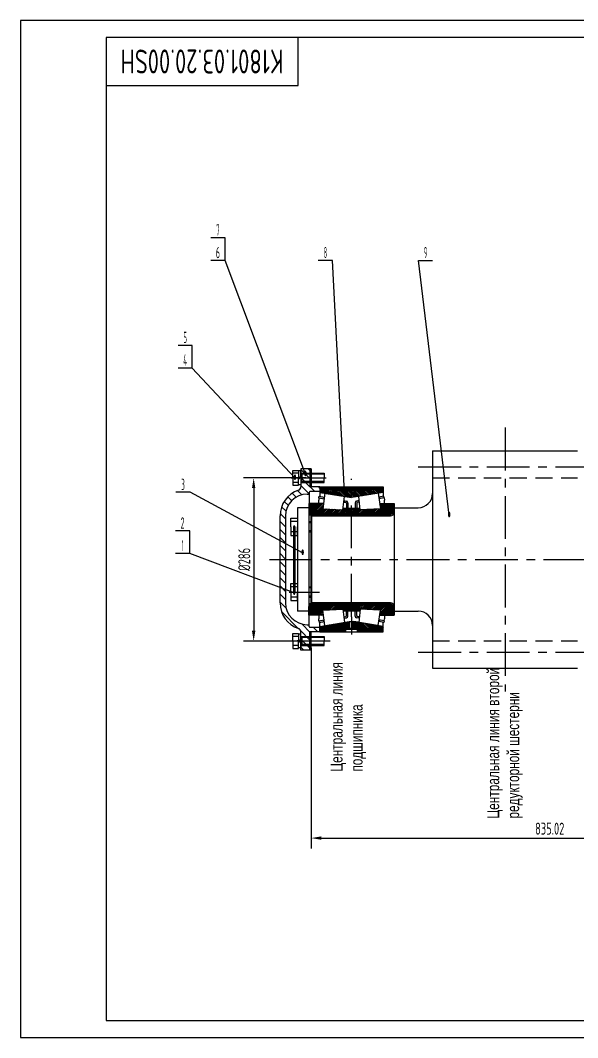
# Model space of a CAD drawing. Header units: millimetres. Extents: x 0 to 2520, y -69 to 1782.
# Drawn here: x 0 to 975, y 0 to 1782 of the extents above; entities that cross this region are included whole.
import ezdxf
from ezdxf.enums import TextEntityAlignment as Align

# ---------------------------------------------------------------- set-up
doc = ezdxf.new("R2010")
doc.units = ezdxf.units.MM
doc.header["$LTSCALE"] = 60
doc.linetypes.add('F', pattern=[0.75, 0.5, -0.25])
doc.linetypes.add('G', pattern=[2, 1.25, -0.25, 0.25, -0.25])
for name, color, linetype in [('01', 7, 'Continuous'), ('02', 1, 'Continuous'), ('04', 2, 'F'), ('05', 4, 'G'), ('08', 1, 'Continuous'), ('11', 3, 'Continuous')]:
    doc.layers.add(name, color=color, linetype=linetype)
doc.styles.get("Standard").update_dxf_attribs({"font": 'isocp', "width": 0.707, "bigfont": 'intecad.shx'})
doc.dimstyles.new('INTE', dxfattribs={"dimscale": 6, "dimtxt": 3.5, "dimasz": 3, "dimexe": 3, "dimexo": 0, "dimgap": 1, "dimtad": 1, "dimdec": 3, "dimdsep": 46, "dimtxsty": 'Standard', "dimcen": 0, "dimclrd": 1, "dimclre": 1, "dimclrt": 3, "dimadec": 3, "dimazin": 2, "dimtfac": 1, "dimtdec": 3, "dimtmove": 0, "dimatfit": 0, "dimfxl": 0, "dimarcsym": 0})

# ---------------------------------------------------------------- blocks, each defined once
blk = doc.blocks.new('*U4')
at = {"layer": '01'}
for p, q in [((-12.2, 4.1), (-12.2, 0)), ((0, 4.1), (-12.2, 4.1)), ((-12.2, 0), (0, 0)), ((0, 0), (-2.4, 4.1)), ((0, 4.1), (2.4, 0)), ((0, 4.1), (12.2, 4.1)), ((12.2, 0), (0, 0)), ((12.2, 4.1), (12.2, 0))]:
    blk.add_line(p, q, dxfattribs=at)
at = {"layer": '05'}
blk.add_line((0, 6.2), (0, -2.1), dxfattribs=at)
blk = doc.blocks.new('*D26')
at = {"layer": '08', "color": 1, "lineweight": -2}
for p, q in [((508.9, 682.6), (508.9, 331.6)), ((1343.9, 691.8), (1343.9, 331.6)), ((526.9, 349.6), (1325.9, 349.6))]:
    blk.add_line(p, q, dxfattribs=at)
at = {"layer": '08', "color": 1}
for points in [[(526.9, 352.6), (526.9, 346.6), (508.9, 349.6)], [(1325.9, 352.6), (1325.9, 346.6), (1343.9, 349.6)]]:
    blk.add_solid(points, dxfattribs=at)
at = {"layer": 'Defpoints', "color": 0}
for p in [(508.9, 682.6), (1343.9, 691.8), (1343.9, 349.6)]:
    blk.add_point(p, dxfattribs=at)
at = {"layer": '08', "color": 3, "insert": (926.4, 366.1), "char_height": 21, "attachment_point": 5}
blk.add_mtext('835.02', dxfattribs=at)
blk = doc.blocks.new('*D28')
at = {"layer": '08', "color": 1, "lineweight": -2}
for p, q in [((500.2, 980.6), (390.3, 980.6)), ((408.3, 962.6), (408.3, 712.8)), ((502.5, 694.8), (390.3, 694.8))]:
    blk.add_line(p, q, dxfattribs=at)
at = {"layer": '08', "color": 1}
for points in [[(405.3, 962.6), (411.3, 962.6), (408.3, 980.6)], [(405.3, 712.8), (411.3, 712.8), (408.3, 694.8)]]:
    blk.add_solid(points, dxfattribs=at)
at = {"layer": 'Defpoints', "color": 0}
for p in [(500.2, 980.6), (408.3, 694.8), (502.5, 694.8)]:
    blk.add_point(p, dxfattribs=at)
at = {"layer": '08', "color": 3, "insert": (391.8, 837.7), "char_height": 21, "attachment_point": 5, "rotation": 90}
blk.add_mtext('%%c286', dxfattribs=at)
blk = doc.blocks.new('*U39', base_point=(251.96, 168.31))
at = {"layer": '01'}
for p, q in [((251.96, 168.31), (251.96, 182.31)), ((195.96, 168.31), (251.96, 168.31))]:
    blk.add_line(p, q, dxfattribs=at)
blk = doc.blocks.new('*U40')
at = {"layer": '04'}
blk.add_blockref('*U39', (0, 0), dxfattribs=at)
blk = doc.blocks.new('*U41')
at = {"layer": '01'}
for points in [[(415, 292), (25, 292)], [(25, 292), (25, 5)], [(415, 5), (415, 292)], [(25, 5), (415, 5)]]:
    blk.add_lwpolyline(points, dxfattribs=at)
at = {"layer": '02'}
for points in [[(420, 297), (0, 297)], [(0, 297), (0, 0)], [(420, 0), (420, 297)], [(0, 0), (420, 0)]]:
    blk.add_lwpolyline(points, dxfattribs=at)

msp = doc.modelspace()

# ---------------------------------------------------------------- hatches: boundary and pattern name
at = {"layer": '02', "linetype": 'Continuous'}
h = msp.add_hatch(dxfattribs=at)
h.set_pattern_fill('_USER', color=1, scale=10, angle=135, style=0, pattern_type=0)
h.set_pattern_definition([(135, (-26.179, 98.108), (-7.07107, -7.07107), [])])
h.paths.add_polyline_path([(506.8867, 996.4658), (490.8867, 996.4658), (490.8867, 965.0671, -0.319998231), (486.5053, 958.922, 0.319998231), (454.4867, 914.0158), (454.4867, 837.7158), (463.9867, 837.7158), (463.9867, 914.0158, -0.414213562), (501.9867, 952.0158), (505.2867, 952.0158), (505.2867, 955.2158, -0.414213562), (506.7867, 956.7158), (523.9867, 956.7158), (523.9867, 964.6658), (506.8867, 964.6658)])
h.paths.add_polyline_path([(463.9867, 837.7158), (454.4867, 837.7158), (454.4867, 761.4158, 0.319998231), (486.5053, 716.5095, -0.319998231), (490.8867, 710.3644), (490.8867, 678.9658), (506.8867, 678.9658), (506.8867, 710.7658), (523.9867, 710.7658), (523.9867, 718.7158), (506.7867, 718.7158, -0.414213562), (505.2867, 720.2158), (505.2867, 723.4158), (501.9867, 723.4158, -0.414213562), (463.9867, 761.4158)])
h = msp.add_hatch(dxfattribs=at)
h.set_pattern_fill('_USER', color=1, scale=2, angle=135, style=0, pattern_type=0)
h.set_pattern_definition([(135, (-26.1794, 98.1076), (-1.4142136, -1.4142136), [])])
h.paths.add_polyline_path([(523.9867, 964.7133), (523.9867, 955.0571), (579.6642, 946.0285), (635.1017, 955.0571), (635.1017, 964.7133)])
h.paths.add_polyline_path([(523.9867, 720.3745), (523.9867, 710.7183), (569.526, 710.7183), (569.526, 715.6809), (575.6168, 717.4), (576.6642, 717.4), (576.6642, 728.7519), (575.6511, 728.7523)])
h.paths.add_polyline_path([(635.1017, 710.7183), (635.1017, 720.3745), (583.6774, 728.7495), (582.6642, 728.7498), (582.6642, 717.4), (583.7117, 717.4), (589.8025, 715.6809), (589.8025, 710.7183)])
h = msp.add_hatch(color=1, dxfattribs=at)
h.paths.add_polyline_path([(530.8349, 943.8962), (531.2414, 946.8693), (522.9723, 948.3004), (522.4887, 945.339)])
h.paths.add_polyline_path([(567.2845, 940.6006), (566.877, 938.0737), (569.4457, 937.6594, -0.368121241), (570.7068, 936.1785), (570.7068, 927.7392), (573.347, 927.7392), (573.347, 937.0228, 0.364624563), (570.8612, 939.9784)])
h = msp.add_hatch(color=1, dxfattribs=at)
h.paths.add_polyline_path([(628.4936, 943.8962), (628.0871, 946.8693), (636.3562, 948.3004), (636.8398, 945.339)])
h.paths.add_polyline_path([(592.044, 940.6006), (592.4515, 938.0737), (589.8828, 937.6594, 0.368121241), (588.6216, 936.1785), (588.6216, 927.7392), (585.9814, 927.7392), (585.9814, 937.0228, -0.364624563), (588.4673, 939.9784)])
h = msp.add_hatch(dxfattribs=at)
h.set_pattern_fill('_USER', color=1, scale=2, angle=45, style=0, pattern_type=0)
h.set_pattern_definition([(45, (144.1445, -289.6998), (-1.4142136, 1.4142136), [])])
h.paths.add_polyline_path([(529.2342, 926.5472), (530.521, 935.5008), (505.0542, 935.5008), (505.0542, 920.3158, 0.414213562), (511.4542, 913.9158), (575.2242, 913.9158), (575.2242, 927.7392), (564.9, 927.7392), (564.5694, 924.7156)])
h.paths.add_polyline_path([(647.8742, 913.9158, 0.414213562), (654.2742, 920.3158), (654.2742, 935.5008), (628.8075, 935.5008), (630.0943, 926.5472), (594.759, 924.7156), (594.4285, 927.7392), (584.1042, 927.7392), (584.1042, 913.9158)])
h.paths.add_polyline_path([(630.0943, 748.8843), (628.8075, 739.9308), (654.2742, 739.9308), (654.2742, 755.1158, 0.264739485), (641.6417, 761.5158), (584.1042, 761.5158), (584.1042, 747.6924), (594.4285, 747.6924), (594.759, 750.7159)])
h.paths.add_polyline_path([(564.5694, 750.7159), (564.9, 747.6924), (575.2242, 747.6924), (575.2242, 761.5158), (511.4542, 761.5158, 0.414213562), (505.0542, 755.1158), (505.0542, 739.9308), (530.521, 739.9308), (529.2342, 748.8843)])
h = msp.add_hatch(dxfattribs=at)
h.set_pattern_fill('_USER', color=1, scale=2, angle=135, style=0, pattern_type=0)
h.set_pattern_definition([(135, (144.1445, -289.6998), (-1.4142136, -1.4142136), [])])
h.paths.add_polyline_path([(584.1042, 927.7392), (575.2242, 927.7392), (575.2242, 913.9158), (584.1042, 913.9158)])
h.paths.add_polyline_path([(575.2242, 747.6924), (584.1042, 747.6924), (584.1042, 761.5158), (575.2242, 761.5158)])
h = msp.add_hatch(color=1, dxfattribs=at)
h.paths.add_polyline_path([(530.8349, 731.5354), (531.2414, 728.5622), (522.9723, 727.1312), (522.4887, 730.0925)])
h.paths.add_polyline_path([(567.2845, 734.831), (566.877, 737.3579), (569.4457, 737.7721, 0.368121241), (570.7068, 739.253), (570.7068, 747.6924), (573.347, 747.6924), (573.347, 738.4087, -0.364624563), (570.8612, 735.4531)])
h = msp.add_hatch(color=1, dxfattribs=at)
h.paths.add_polyline_path([(628.4936, 731.5354), (628.0871, 728.5622), (636.3562, 727.1312), (636.8398, 730.0925)])
h.paths.add_polyline_path([(592.044, 734.831), (592.4515, 737.3579), (589.8828, 737.7721, -0.368121241), (588.6216, 739.253), (588.6216, 747.6924), (585.9814, 747.6924), (585.9814, 738.4087, 0.364624563), (588.4673, 735.4531)])
at = {"layer": '05'}
h = msp.add_hatch(color=256, dxfattribs=at)
h.paths.add_polyline_path([(508.8867, 996.4658), (506.8867, 996.4658), (506.8867, 980.6158), (508.8867, 980.6158)])
h.paths.add_polyline_path([(508.8867, 980.6158), (506.8867, 980.6158), (506.8867, 964.6658), (508.8867, 964.6658)])
for points in [[(508.8867, 980.6158), (506.8867, 980.6158), (506.8867, 964.6658), (508.8867, 964.6658)], [(508.8867, 694.8158), (506.8867, 694.8158), (506.8867, 710.7658), (508.8867, 710.7658)]]:
    msp.add_hatch(color=256, dxfattribs=at).paths.add_polyline_path(points)
h = msp.add_hatch(color=256, dxfattribs=at)
h.paths.add_polyline_path([(508.8867, 678.9658), (506.8867, 678.9658), (506.8867, 694.8158), (508.8867, 694.8158)])
h.paths.add_polyline_path([(508.8867, 694.8158), (506.8867, 694.8158), (506.8867, 710.7658), (508.8867, 710.7658)])

# ---------------------------------------------------------------- linework, layer by layer
for p, q in [((721.2742, 1027.9658), (975.2742, 1027.9658)), ((721.2742, 1027.9658), (721.2742, 647.4658)), ((508.8867, 996.4658), (490.8867, 996.4658)), ((490.8867, 996.4658), (490.8867, 965.0671)), ((506.8867, 996.4658), (506.8867, 964.6658)), ((523.9867, 964.6658), (506.8867, 964.6658)), ((523.9867, 964.7133), (635.1017, 964.7133)), ((523.9867, 964.7133), (523.9867, 948.1248)), ((635.1017, 964.7133), (635.1017, 948.0833)), ((501.9867, 952.0158), (505.2867, 952.0158)), ((505.2867, 955.2158), (505.2867, 935.5008)), ((523.9867, 956.7158), (506.7867, 956.7158)), ((522.9723, 948.3004), (532.1326, 946.7151)), ((523.9867, 955.0571), (579.6642, 946.0285)), ((533.1295, 953.6517), (529.2342, 926.5472)), ((564.5694, 924.7156), (567.1216, 948.0624)), ((635.1017, 955.0571), (579.6642, 946.0285)), ((594.759, 924.7156), (592.2059, 948.071)), ((626.199, 953.6517), (630.0943, 926.5472)), ((636.3562, 948.3004), (627.1959, 946.7151)), ((505.0542, 928.1658), (485.0542, 928.1658)), ((485.0542, 928.1658), (485.0542, 747.2658)), ((505.0542, 935.5008), (505.0542, 755.1158)), ((530.521, 935.5008), (505.0542, 935.5008)), ((564.9, 927.7392), (594.4285, 927.7392)), ((566.0444, 938.2079), (569.4457, 937.6594)), ((566.3242, 940.7676), (570.8612, 939.9784)), ((567.2845, 940.6006), (566.877, 938.0737)), ((570.7068, 936.1785), (570.7068, 927.7392)), ((573.347, 937.0228), (573.347, 927.7392)), ((575.2242, 927.7392), (575.2242, 913.9158)), ((584.1042, 927.7392), (584.1042, 913.9158)), ((585.9814, 937.0228), (585.9814, 927.7392)), ((593.0043, 940.7676), (588.4673, 939.9784)), ((588.6216, 936.1785), (588.6216, 927.7392)), ((593.2841, 938.2079), (589.8828, 937.6594)), ((592.044, 940.6006), (592.4515, 938.0737)), ((628.8075, 935.5008), (654.2742, 935.5008)), ((654.2742, 935.5008), (654.2742, 739.9308)), ((654.2742, 928.2158), (696.2742, 928.2158)), ((654.2742, 928.2158), (654.2742, 747.2158)), ((454.4867, 761.4158), (454.4867, 914.0158)), ((463.9867, 914.0158), (463.9867, 761.4158)), ((509.7742, 913.9158), (508.2742, 913.0497)), ((508.2742, 913.0497), (508.2742, 762.3818)), ((509.7742, 913.9158), (647.7742, 913.9158)), ((509.7742, 913.9158), (509.7742, 761.5158)), ((647.8742, 913.9158), (511.2292, 913.9158)), ((529.2342, 926.5472), (564.5694, 924.7156)), ((630.0943, 926.5472), (594.759, 924.7156)), ((478.0542, 894.8658), (478.0542, 780.5658)), ((480.5542, 894.8658), (480.5542, 780.5658)), ((505.0542, 739.9308), (505.0542, 755.1158)), ((509.7742, 761.5158), (508.2742, 762.3818)), ((509.7742, 761.5158), (647.7742, 761.5158)), ((647.8742, 761.5158), (511.2292, 761.5158)), ((529.2342, 748.8843), (564.5694, 750.7159)), ((533.1295, 721.7798), (529.2342, 748.8843)), ((564.5694, 750.7159), (567.1216, 727.3692)), ((575.2242, 747.6924), (575.2242, 761.5158)), ((584.1042, 747.6924), (584.1042, 761.5158)), ((594.759, 750.7159), (592.2059, 727.3605)), ((630.0943, 748.8843), (594.759, 750.7159)), ((626.199, 721.7798), (630.0943, 748.8843)), ((505.0542, 747.2658), (485.0542, 747.2658)), ((530.521, 739.9308), (505.0542, 739.9308)), ((505.2867, 720.2158), (505.2867, 739.9308)), ((564.9, 747.6924), (594.4285, 747.6924)), ((566.0444, 737.2236), (569.4457, 737.7721)), ((566.3242, 734.6639), (570.8612, 735.4531)), ((567.2845, 734.831), (566.877, 737.3579)), ((570.7068, 739.253), (570.7068, 747.6924)), ((573.347, 738.4087), (573.347, 747.6924)), ((585.9814, 738.4087), (585.9814, 747.6924)), ((593.0043, 734.6639), (588.4673, 735.4531)), ((588.6216, 739.253), (588.6216, 747.6924)), ((593.2841, 737.2236), (589.8828, 737.7721)), ((592.044, 734.831), (592.4515, 737.3579)), ((628.8075, 739.9308), (654.2742, 739.9308)), ((654.2742, 747.2158), (696.2742, 747.2158)), ((501.9867, 723.4158), (505.2867, 723.4158)), ((523.9867, 718.7158), (506.7867, 718.7158)), ((522.9723, 727.1312), (532.1326, 728.7165)), ((523.9867, 720.3745), (575.6511, 728.7523)), ((523.9867, 710.7183), (523.9867, 727.3067)), ((569.526, 715.6809), (575.6168, 717.4)), ((569.526, 710.7658), (569.526, 715.6809)), ((569.526, 715.6809), (589.8025, 715.6809)), ((575.6168, 717.4), (583.7117, 717.4)), ((575.6511, 728.7523), (583.6774, 728.7495)), ((576.6642, 717.4), (576.6642, 728.7519)), ((582.6642, 717.4), (582.6642, 728.7498)), ((635.1017, 720.3745), (583.6774, 728.7495)), ((583.7117, 717.4), (589.8025, 715.6809)), ((589.8025, 710.7658), (589.8025, 715.6809)), ((636.3562, 727.1312), (627.1959, 728.7165)), ((635.1017, 710.7183), (635.1017, 727.3483)), ((490.8867, 678.9658), (490.8867, 710.3644)), ((490.8867, 678.9658), (490.8867, 710.3644)), ((506.8867, 678.9658), (506.8867, 710.7658)), ((523.9867, 710.7658), (506.8867, 710.7658)), ((506.8867, 678.9658), (506.8867, 710.7658)), ((523.9867, 710.7183), (635.1017, 710.7183)), ((523.9867, 710.7183), (635.1017, 710.7183)), ((523.9867, 710.7183), (635.1017, 710.7183)), ((508.8867, 678.9658), (490.8867, 678.9658)), ((721.2742, 647.4658), (975.2742, 647.4658))]:
    msp.add_line(p, q)
for centre, radius, start, end in [((484.3867, 965.0671), 6.5, 289.0216814, 0), ((501.9867, 914.0158), 47.5, 109.0216814, 180), ((501.9867, 914.0158), 38, 90, 180), ((506.7867, 955.2158), 1.5, 90, 180), ((696.2742, 953.2158), 25, 270, 0), ((569.2068, 936.1785), 1.5, 0, 80.8389319), ((570.347, 937.0228), 3, 0, 80.1323911), ((588.9814, 937.0228), 3, 99.8676089, 180), ((590.1216, 936.1785), 1.5, 99.1610681, 180), ((511.4542, 920.3158), 6.4, 180, 270), ((647.7742, 920.4158), 6.5, 270, 0), ((647.8742, 920.3158), 6.4, 270, 0), ((501.9867, 761.4158), 47.5, 180, 250.9783186), ((501.9867, 761.4158), 38, 180, 270), ((511.4542, 755.1158), 6.4, 90, 180), ((647.7742, 755.0158), 6.5, 0, 90), ((647.8742, 755.1158), 6.4, 360, 90), ((569.2068, 739.253), 1.5, 279.1610681, 0), ((570.347, 738.4087), 3, 279.8676089, 0), ((588.9814, 738.4087), 3, 180, 260.1323911), ((590.1216, 739.253), 1.5, 180, 260.8389319), ((696.2742, 722.2158), 25, 0, 90), ((484.3867, 710.3644), 6.5, 360, 70.9783186), ((506.7867, 720.2158), 1.5, 180, 270)]:
    msp.add_arc(centre, radius, start, end)
at = {"layer": '01'}
for p, q in [((476.7867, 980.6158), (476.7867, 993.7008)), ((476.7867, 993.7008), (486.7867, 993.7008)), ((486.7867, 988.6158), (476.7867, 988.6158)), ((486.7867, 988.6158), (476.7867, 988.6158)), ((476.7867, 980.6158), (476.7867, 967.5308)), ((486.7867, 993.7008), (486.7867, 980.6158)), ((486.7867, 967.5308), (486.7867, 980.6158)), ((490.8867, 988.6158), (531.7867, 988.6158)), ((492.7867, 988.6158), (492.7867, 980.6158)), ((492.7867, 972.6158), (492.7867, 980.6158)), ((531.7867, 988.6158), (531.7867, 980.6158)), ((531.7867, 972.6158), (531.7867, 980.6158)), ((486.7867, 972.6158), (476.7867, 972.6158)), ((486.7867, 972.6158), (476.7867, 972.6158)), ((476.7867, 967.5308), (486.7867, 967.5308)), ((490.8867, 972.6158), (531.7867, 972.6158)), ((473.5542, 894.8658), (473.5542, 909.9358)), ((473.5542, 909.9358), (485.0542, 909.9358)), ((485.0542, 909.9358), (485.0542, 894.8658)), ((485.0542, 903.8658), (473.5542, 903.8658)), ((473.5542, 894.8658), (473.5542, 879.7958)), ((485.0542, 879.7958), (485.0542, 894.8658)), ((505.0542, 903.8658), (508.2742, 903.8658)), ((478.0542, 885.8658), (473.5542, 885.8658)), ((473.5542, 879.7958), (478.0542, 879.7958)), ((485.0542, 885.8658), (480.5542, 885.8658)), ((480.5542, 879.7958), (485.0542, 879.7958)), ((505.0542, 885.8658), (508.2742, 885.8658)), ((473.5542, 780.5658), (473.5542, 795.6358)), ((473.5542, 795.6358), (478.0542, 795.6358)), ((478.0542, 789.5658), (473.5542, 789.5658)), ((480.5542, 795.6358), (485.0542, 795.6358)), ((485.0542, 789.5658), (480.5542, 789.5658)), ((485.0542, 795.6358), (485.0542, 780.5658)), ((505.0542, 789.5658), (508.2742, 789.5658)), ((473.5542, 780.5658), (473.5542, 765.4958)), ((485.0542, 771.5658), (473.5542, 771.5658)), ((485.0542, 765.4958), (485.0542, 780.5658)), ((505.0542, 771.5658), (508.2742, 771.5658)), ((473.5542, 765.4958), (485.0542, 765.4958)), ((476.7867, 708.1908), (486.7867, 708.1908)), ((476.7867, 694.8158), (476.7867, 708.1908)), ((486.7867, 702.8158), (476.7867, 702.8158)), ((486.7867, 708.1908), (486.7867, 694.8158)), ((490.8867, 702.8158), (531.7867, 702.8158)), ((492.7867, 702.8158), (492.7867, 686.8158)), ((531.7867, 702.8158), (531.7867, 694.8158)), ((476.7867, 694.8158), (476.7867, 681.4408)), ((486.7867, 686.8158), (476.7867, 686.8158)), ((476.7867, 681.4408), (486.7867, 681.4408)), ((486.7867, 681.4408), (486.7867, 694.8158)), ((490.8867, 686.8158), (531.7867, 686.8158)), ((531.7867, 686.8158), (531.7867, 694.8158))]:
    msp.add_line(p, q, dxfattribs=at)
at = {"layer": '01', "color": 7, "linetype": 'Continuous'}
for p, q in [((508.8867, 996.4658), (508.8867, 964.6658)), ((522.4887, 945.339), (522.3486, 941.5143)), ((636.8398, 945.339), (636.9799, 941.5143)), ((522.3486, 935.5008), (522.3486, 941.5143)), ((636.9799, 935.5008), (636.9799, 941.5143)), ((522.3486, 739.9308), (522.3486, 733.9173)), ((522.4887, 730.0925), (522.3486, 733.9173)), ((636.8398, 730.0925), (636.9799, 733.9173)), ((636.9799, 739.9308), (636.9799, 733.9173)), ((508.8867, 678.9658), (508.8867, 710.7658))]:
    msp.add_line(p, q, dxfattribs=at)
at = {"layer": '01'}
for centre, start, end in [((479.3042, 894.8658), 0, 180), ((479.3042, 780.5658), 180, 0)]:
    msp.add_arc(centre, 1.25, start, end, dxfattribs=at)
at = {"layer": '02'}
for p, q in [((358.1593, 1400.9578), (333.3593, 1400.9578)), ((358.1593, 1361.3598), (358.1593, 1400.9578)), ((358.1593, 1361.3598), (333.3593, 1361.3598)), ((498.8867, 987.255), (358.1593, 1361.3598)), ((546.2532, 1361.3598), (521.4532, 1361.3598)), ((567.2713, 955.64), (546.2532, 1361.3598)), ((750.5448, 915.1969), (696.7159, 1361.3598)), ((696.7159, 1361.3598), (721.5159, 1361.3598)), ((300.8896, 1212.6076), (276.0896, 1212.6076)), ((300.8896, 1173.0096), (300.8896, 1212.6076)), ((300.8896, 1173.0096), (276.0896, 1173.0096)), ((480.5542, 980.6158), (300.8896, 1173.0096)), ((531.7867, 987.0158), (492.7867, 987.0158)), ((531.7867, 974.2158), (492.7867, 974.2158)), ((297.0734, 955.2444), (272.2734, 955.2444)), ((494.0359, 849.264), (297.0734, 955.2444)), ((508.2742, 902.0658), (505.0542, 902.0658)), ((296.3088, 887.601), (271.5088, 887.601)), ((296.3088, 848.003), (296.3088, 887.601)), ((508.2742, 887.6658), (505.0542, 887.6658)), ((296.3088, 848.003), (271.5088, 848.003)), ((479.3042, 779.3158), (296.3088, 848.003)), ((508.2742, 787.7658), (505.0542, 787.7658)), ((508.2742, 773.3658), (505.0542, 773.3658)), ((531.7867, 701.2158), (492.7867, 701.2158)), ((531.7867, 688.4158), (492.7867, 688.4158))]:
    msp.add_line(p, q, dxfattribs=at)
at = {"layer": '02', "color": 1, "linetype": 'Continuous'}
for p, q in [((522.4887, 945.339), (522.9723, 948.3004)), ((522.4887, 945.339), (531.7059, 943.7456)), ((531.2414, 946.8693), (530.8349, 943.8962)), ((636.8398, 945.339), (627.6226, 943.7456)), ((628.0871, 946.8693), (628.4936, 943.8962)), ((636.8398, 945.339), (636.3562, 948.3004)), ((522.4887, 730.0925), (531.7059, 731.6859)), ((531.2414, 728.5622), (530.8349, 731.5354)), ((636.8398, 730.0925), (627.6226, 731.6859)), ((628.0871, 728.5622), (628.4936, 731.5354)), ((522.4887, 730.0925), (522.9723, 727.1312)), ((636.8398, 730.0925), (636.3562, 727.1312))]:
    msp.add_line(p, q, dxfattribs=at)
at = {"layer": '04', "color": 2, "linetype": 'F'}
for p, q in [((721.2742, 980.5158), (975.2742, 980.5158)), ((721.2742, 694.9158), (975.2742, 694.9158))]:
    msp.add_line(p, q, dxfattribs=at)
at = {"layer": '05'}
for p, q in [((848.2742, 1068.653), (848.2742, 606.5262)), ((473.7217, 980.6158), (535.3356, 980.6158)), ((579.6642, 737.194), (579.6642, 978.8639)), ((470.4892, 780.5658), (523.368, 780.5658))]:
    msp.add_line(p, q, dxfattribs=at)
at = {"layer": '05', "color": 4, "linetype": 'G'}
for p, q in [((696.2742, 1000.1258), (1004.1081, 1000.1258)), ((480.5542, 980.6158), (511.2292, 980.6158)), ((435.7834, 837.7158), (1476.55, 837.7158)), ((579.6642, 737.194), (579.6642, 705.9384)), ((470.9026, 694.8158), (542.4471, 694.8158)), ((696.2742, 675.3058), (1004.1081, 675.3058))]:
    msp.add_line(p, q, dxfattribs=at)

# ---------------------------------------------------------------- block references
at = {"layer": '05', "xscale": 6, "yscale": 6, "zscale": 6}
msp.add_blockref('*U41', (0, 0), dxfattribs=at)
at = {"layer": '05', "xscale": 6, "yscale": 6}
msp.add_blockref('*U40', (486, 1668), dxfattribs=at)
at = {"layer": '05', "rotation": 270}
msp.add_blockref('*U4', (486.7867, 980.6158), dxfattribs=at)
at = {"layer": '05', "xscale": -1, "rotation": 269.9999999999999}
msp.add_blockref('*U4', (486.7867, 694.8158), dxfattribs=at)

# ---------------------------------------------------------------- texts
at = {"layer": '02', "width": 0.605172}
for p, p2 in [((478.1542, 976.6158), (482.9542, 976.6158)), ((496.4867, 983.255), (501.2867, 983.255)), ((564.8713, 951.64), (569.6713, 951.64)), ((748.1448, 911.1969), (752.9448, 911.1969)), ((491.6359, 845.264), (496.4359, 845.264)), ((476.9042, 775.3158), (481.7042, 775.3158))]:
    msp.add_text('\\M+5A1F1', height=8, dxfattribs=at).set_placement(p, p2, align=Align.FIT)
at = {"layer": '05', "char_height": 21, "attachment_point": 1, "rotation": 90}
for s, insert in [('{\\fArial|b0|i0|c204|p34;\\C3;Центральная линия\\Pподшипника}', (542.8404, 465.9529)), ('{\\fArial|b0|i0|c204|p34;\\C3;Центральная линия второй\\Pредукторной шестерни}', (816.9592, 383.7212))]:
    msp.add_mtext(s, dxfattribs=dict(at, insert=insert))
at = {"layer": '11', "width": 0.696129}
msp.add_text('K1801.03.20.00SH', height=42, rotation=180, dxfattribs=at).set_placement((460.6054, 1731), (175.3946, 1731), align=Align.FIT)
at = {"layer": '11'}
for s, width, p, p2 in [('7', 0.514182, (342.9598, 1404.9578), (348.5589, 1404.9578)), ('6', 0.600695, (342.1937, 1365.3598), (349.3249, 1365.3598)), ('8', 0.514182, (531.0537, 1365.3598), (536.6528, 1365.3598)), ('9', 0.45496, (706.3164, 1365.3598), (711.9155, 1365.3598)), ('5', 0.527686, (285.4002, 1216.6076), (291.5791, 1216.6076)), ('4', 0.543846, (284.9902, 1177.0096), (291.9891, 1177.0096)), ('3', 0.527686, (281.584, 959.2444), (287.7629, 959.2444)), ('2', 0.562593, (280.5111, 891.601), (287.3064, 891.601)), ('1', 0.404, (282.509, 852.003), (285.3086, 852.003))]:
    msp.add_text(s, height=19.799, dxfattribs=dict(at, width=width)).set_placement(p, p2, align=Align.FIT)

# ---------------------------------------------------------------- dimensions: what is measured, and where the dimension line sits
at = {"layer": '08'}
dim = msp.add_linear_dim(base=(408.2723, 694.8158), p1=(500.211, 980.6158), p2=(502.4704, 694.8158), angle=90, text='%%c286', dimstyle='INTE', dxfattribs=at)
dim.commit()
dim.dimension.update_dxf_attribs({"geometry": '*D28', "text_midpoint": (391.7702, 837.7158)})
dim = msp.add_linear_dim(base=(1343.9041, 349.6364), p1=(508.8867, 682.62), p2=(1343.9041, 691.789), text='835.02', dimstyle='INTE', dxfattribs=at)
dim.commit()
dim.dimension.update_dxf_attribs({"geometry": '*D26', "text_midpoint": (926.3954, 366.1384)})

doc.saveas('drawing.dxf')
